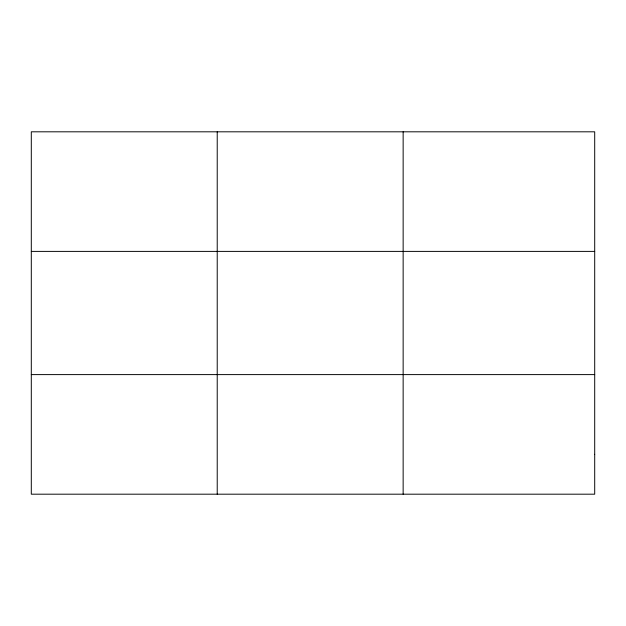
<?xml version="1.0" encoding="UTF-8"?>
<svg xmlns="http://www.w3.org/2000/svg" width="626" height="626" viewBox="0 0 626 626"><rect width="100%" height="100%" fill="white"/><g stroke="black" fill="none" stroke-linecap="round" stroke-linejoin="round"><path stroke-width="0.94" d="M217.222 494.188L217.222 131.812M403.144 494.188L403.144 131.812M31.3 251.394L594.7 251.394M31.3 374.606L594.7 374.606M594.7 454.327L594.7 494.188L31.3 494.188L31.3 131.812L594.7 131.812L594.7 454.327"/></g></svg>
